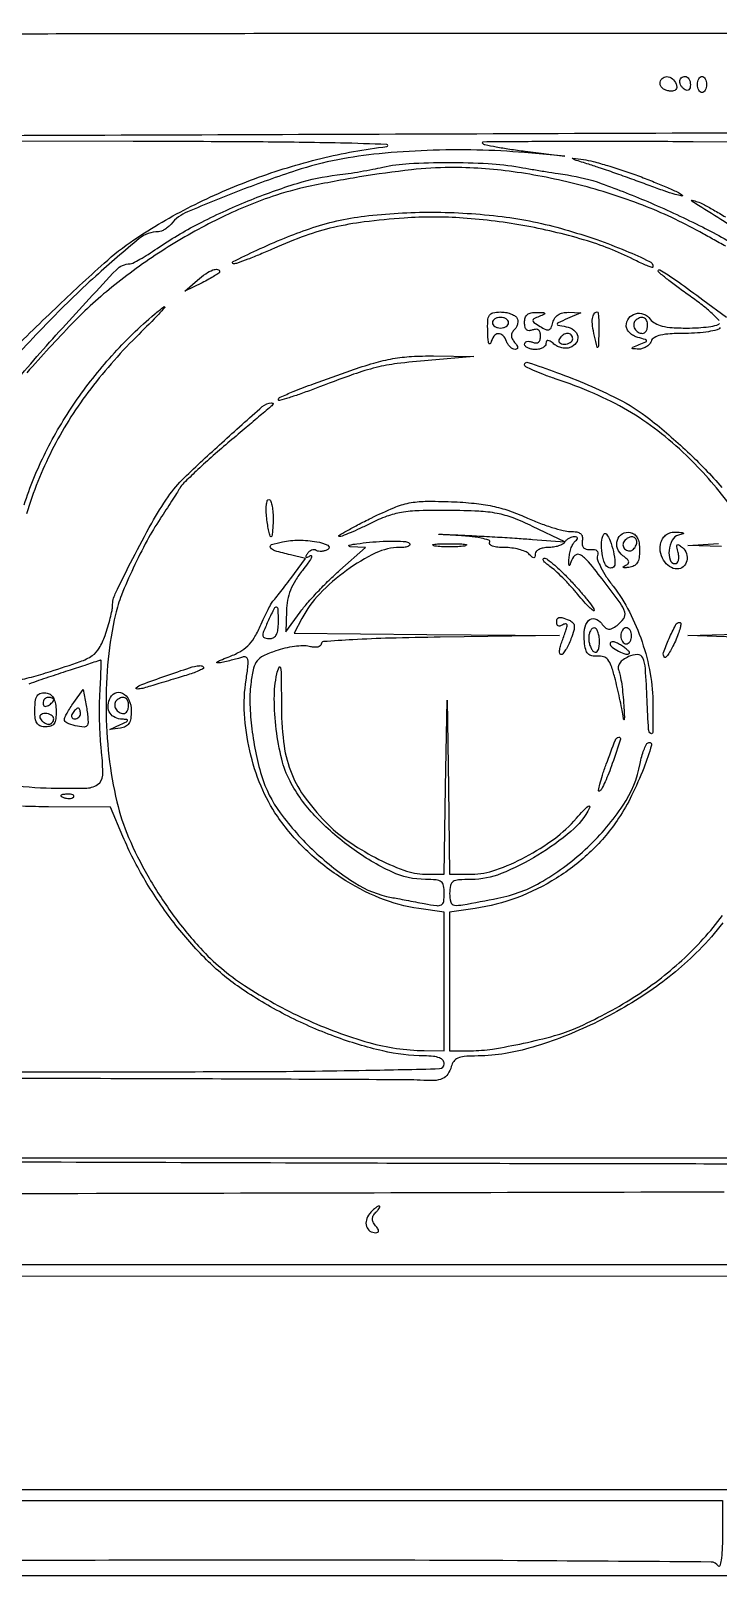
# Model space of a CAD drawing. Extents: x 0 to 960, y 2 to 508.
# Drawn here: x 559.7 to 688.2, y 1.5 to 290.5 of the extents above; entities that cross this region are included whole.
import ezdxf

# ---------------------------------------------------------------- set-up
doc = ezdxf.new("R2010")
doc.units = 0
doc.header["$MEASUREMENT"] = 0
doc.layers.get('0').update_dxf_attribs({"linetype": 'CONTINUOUS'})

msp = doc.modelspace()

# ---------------------------------------------------------------- linework, layer by layer
for points in [[(950.435205, 17.497208, 0.000014), (841.980241, 17.749425, 0.000448), (702.642048, 17.944951, 0.000127), (485.936462, 18), (20.872924, 18)], [(528.327407, 270.897244, 0.00005), (624.844188, 271.243001, 0.000026), (722.113458, 271.606143, 0.197976)], [(531.495251, 80.029088, 0.000262), (615.383203, 80.000173, -0.000023), (732.426715, 80.015952, -0.001336)], [(693.431984, 369.001981, -0.000002), (693.690518, 368.090756, -0.000001), (693.999815, 367.000582, -0.000001), (694.309052, 365.910596, -0.000002), (694.567388, 365, -0.045609)], [(312.184434, 96.120158, 0.00056), (356.192474, 96.028511, -0.000533), (388.125038, 95.963689, -0.000882), (415.086453, 95.832629, -0.000044), (439.392287, 95.669433, -0.197145), (439.85914, 95.474193, -0.66643), (439.749622, 95.207972, -0.000018), (386.870077, 94.953943, -0.000619), (332.900238, 94.763453, -0.000573), (277.5, 94.7, -0.0122)], [(720.909374, 290), (625.423302, 290, 0.000404), (570.540191, 289.955625, 0.003504), (546.099965, 289.744846, 0.001893)], [(723.482478, 269.5), (683.534146, 269.790426, 0.001286), (668.253412, 269.862207, 0.002192), (655.482807, 269.83337, 0.000276), (644.229506, 269.75243, 0.665382), (644.137882, 269.528785, 0.146202), (644.603795, 269.277242, 0.004797), (646.703005, 268.862388, 0.008803), (649.217497, 268.436164, 0.005968), (652.094974, 268.035445), (659.5, 267.094171), (652, 267.762245, 0.01696), (643.104622, 268.251313, 0.014724), (633.765471, 268.172505, 0.015129), (624.810695, 267.561387, 0.023052), (617.100237, 266.439479, 0.0315), (609.301629, 264.418524, 0.012811), (598.967239, 260.737672, 0.008341), (588.993639, 256.702316, 0.119799), (585.946262, 254.435249, -0.043445), (585.403477, 253.88609, -0.039927), (584.759129, 253.421604, -0.042343), (584.114134, 253.101929, -0.094153), (583.577638, 253, 0.173344), (579.979436, 251.713901, 0.012501), (571.844769, 244.699905, 0.016666), (562.557631, 235.696559, 0.012762), (553, 225.27244, -0.001078)], [(554.795083, 229.469993, -0.002565), (564.324144, 238.673801, -0.007319), (573.418821, 247.117044, -0.0349), (579, 251.483263, -0.032019), (589.685368, 257.745047, -0.028259), (601.53087, 262.887169, -0.02816), (613.927361, 266.677651, -0.03116), (626.260593, 268.89818, 0.922495), (626.247438, 269.271246, 0.006207), (617.569941, 269.557042, 0.003477), (602.184949, 269.765617, 0.001057), (578.87132, 269.870265), (524.242641, 270)], [(556.227737, 224.268017, -0.009767), (565.61951, 234.989869, -0.003871), (575.714281, 245.899087, -0.206985), (578.259741, 247, 0.119888), (578.797626, 247.130852, 0.009328), (580.109103, 247.840395, 0.012312), (581.654556, 248.765114, 0.009089), (583.319825, 249.86092, -0.031286), (591.084252, 254.490149, -0.021912), (600.339062, 258.748705, -0.022185), (609.529753, 262.031663, -0.045619), (617, 263.604693, 0.007812), (619.013671, 263.872028, 0.004944), (621.353125, 264.243565, 0.004964), (623.644647, 264.654195, 0.009125), (625.5, 265.040911, -0.041854), (630.427236, 265.735673, -0.01403), (637.69927, 265.94199, -0.01439), (645.196051, 265.728473, -0.029025), (651.066341, 265.048703, 0.001662), (653.404381, 264.647378, 0.001312), (655.93754, 264.228056, 0.001326), (658.29215, 263.851038, 0.003289), (660.018903, 263.590874, -0.050584), (666.321768, 262.021409, -0.014957), (675.587506, 258.373769, -0.015496), (685.236039, 253.879216, -0.024047), (693.227476, 249.356401)], [(689.60085, 250.278119, -0.000812), (687.151548, 251.623663, -0.000862), (684.755344, 252.950504, 0.034865), (674.091928, 257.94099, 0.028929), (662.157131, 261.766384, 0.028912), (649.852346, 264.190681, 0.034695), (638.080584, 264.984814, 0.028095), (630.838908, 264.563035, 0.01184), (621.1802, 263.221296, 0.011795), (611.639075, 261.432809, 0.029676), (604.821898, 259.559129, 0.032827), (594.870129, 255.431256, 0.026708), (584.807385, 249.773171, 0.026709), (575.405756, 243.074996, 0.032842), (567.437349, 235.826871, 0.011156), (558.988055, 226.660744, 0.033678)], [(694.039386, 251.717337, 0.012978), (684.5, 257.92268, -0.002524), (683.34657, 258.63912, -0.190741), (683.219568, 258.812221, -0.583271), (683.298989, 258.889351, -0.004754), (684.328812, 258.576647, -0.046119), (685.360793, 258.144605, -0.007305), (687.286323, 257.084505, -0.008049), (689.523456, 255.761765, -0.006962)], [(688.366377, 236.39954, 0.016759), (687.043206, 237.716455, 0.02133), (685.231887, 239.263472, 0.013126), (682.978702, 240.933917, -0.005849), (680.687138, 242.581688, -0.009117), (678.756244, 244.059746, -0.003964), (677.158646, 245.350327, -0.224505), (677, 245.685841, -0.562118), (677.287157, 245.860558, -0.024321), (678.530739, 245.138204, -0.012594), (680.739801, 243.626743, -0.001651), (685.34234, 240.281256), (689.739908, 237.062512)], [(558.459295, 202, -0.037186), (562.477856, 211.771598, -0.034078), (568.002291, 221.143629, -0.033472), (574.859369, 229.840132, -0.032906), (582.852357, 237.597009, -0.016216), (584.604826, 238.991672, -0.881378), (584.73587, 238.85536, -0.024659), (583.282427, 237.226249, -0.002173), (579.390762, 233.309031, 0.035351), (570.402021, 222.973118, 0.044028), (563.673811, 212.172575, 0.04373), (558.907721, 200.299138, 0.034143)], [(688.553711, 235.086906, -0.193262), (687.977734, 234.662167, -0.022015), (686.365555, 234.319279, -0.024044), (684.331511, 234.079252, -0.017348), (682.047972, 234, 0.013524), (679.242223, 233.924094, 0.043977), (677.402179, 233.661056, 0.073295), (676.237697, 233.201049, 0.172131), (675.638374, 232.5, -0.095332), (675.284979, 231.931915, -0.069854), (674.708571, 231.461271, -0.067798), (674.005382, 231.155761, -0.078638), (673.281385, 231.070285, -0.006866), (672.221166, 231.126707, -0.452508), (672.122089, 231.255953, -0.251388), (672.263524, 231.427872, -0.004198), (673.446448, 231.902281, 0.007853), (674.681913, 232.408276, 0.351305), (674.80432, 232.637379, 0.283665), (674.611126, 232.849908, 0.006108), (673.196448, 233.238377, -0.065096), (672.356772, 233.5794, -0.067671), (671.645207, 234.12138, -0.074932), (671.164483, 234.773631, -0.12199), (671, 235.437765, -0.164107), (671.476458, 236.850337, -0.165157), (672.709979, 237.681274, -0.156427), (674.248654, 237.612158, -0.147096), (675.50485, 236.66248, 0.111307), (676.38957, 235.890076, 0.064118), (677.715428, 235.378931, 0.043705), (679.609154, 235.087785, 0.0163), (682.301226, 235, 0.014534), (684.47827, 235.063298, 0.020783), (686.400579, 235.255577, 0.017358), (687.934946, 235.528396, 0.204413), (688.419685, 235.870048, 0.339128)], [(690.241191, 202.124113, 0.01872), (686.360781, 206.882135, 0.020354), (682.237629, 211.200395, 0.028178), (676.89503, 215.80613, 0.031478), (671.255188, 219.60021, 0.030245), (664.986262, 222.774998, 0.022662), (657.75, 225.5235, -0.010539), (655.546129, 226.299999, -0.016494), (653.689062, 227.069472, -0.010733), (652.219335, 227.774483, -0.282706), (652, 228.131399, -0.512176), (652.629328, 228.584603, -0.006622), (657.992373, 226.712735, -0.014241), (663.840696, 224.393531, -0.015347), (669.401153, 221.798099, -0.04976), (675.396294, 217.982082, -0.022639), (682.442095, 211.90703, -0.022618), (688.89379, 205.236882, -0.051116)], [(556.518594, 169.018029, 0.014316), (559.82819, 169.808064, 0.011205), (563.371809, 170.847655, 0.006612), (568.949447, 172.702184, 0.062048), (571.212587, 173.818254, 0.116971), (572.517939, 175.203196, 0.047028), (573.606753, 177.583879, 0.011144), (574.129667, 179.20139, 0.011515), (574.573889, 180.823122, 0.011294), (574.894068, 182.243297, 0.047489), (574.984944, 183.111856, -0.110088), (575.512548, 185.379142, -0.006077), (578.766448, 191.945381, -0.010356), (582.315462, 198.552131, -0.02203), (585.385483, 203.473882, -0.051032), (588.405063, 207.031775, -0.007262), (595.419732, 213.57395, -0.003277), (602.988548, 220.340356, -0.182726), (604.73329, 221, -0.065871), (604.933856, 220.973462, -0.215852), (605.034675, 220.890543, -0.247631), (605.031275, 220.769861, -0.082054), (604.916667, 220.62738, -0.006583), (604.594924, 220.347185, -0.000066), (602.285495, 218.389366, -0.000216), (599.62379, 216.13549, -0.00014), (596.544592, 213.53186, 0.005936), (593.42164, 210.828533, 0.007636), (590.619236, 208.266373, 0.00602), (588.337905, 206.063263, 0.06397), (587.544592, 205.047467, -0.007426), (586.974413, 204.117731, -0.002), (586.042069, 202.659847, -0.002025), (584.969862, 201.012629, -0.002096), (583.896495, 199.392987, 0.024174), (581.438189, 195.302278, 0.013919), (578.860243, 190.163019, 0.013616), (576.669507, 185.120854, 0.039654), (575.536023, 181.5, 0.031838), (574.183345, 173.142365, 0.026145), (573.780814, 164.107748, 0.025998), (574.32436, 155.019554, 0.030322), (575.807387, 146.5, 0.042931), (577.998302, 139.861637, 0.028556), (581.57066, 132.681782, 0.027392), (586.159668, 125.577983, 0.028945), (591.420228, 119.154531, 0.062286), (599.680721, 112.164065, 0.037312), (610.959683, 105.953734, 0.037451), (622.922951, 101.53446, 0.067507), (633.25, 100.035129), (637, 100), (637, 112.938727), (637, 125.877454), (632.25, 126.549546, -0.061495), (624.972107, 128.512103, -0.047967), (617.70934, 132.312499, -0.046735), (611.109203, 137.556039, -0.050698), (605.795656, 143.804247, -0.05308), (602.744392, 149.424709, -0.041556), (600.637572, 156.041847, -0.041562), (599.654282, 162.914904, -0.053157), (599.95578, 169.299007, 0.008724), (600.30976, 171.886558, 0.070582), (600.282968, 173.081304, 0.260845), (599.918425, 173.537985, 0.190562), (599.256001, 173.544742, -0.021051), (598.521331, 173.297761, -0.007575), (597.457205, 173.006615, -0.007498), (596.2801, 172.722398, -0.008825), (595.157099, 172.489753, -0.055132), (594.533909, 172.442003, -0.716624), (594.489446, 172.589105, -0.057463), (595.152898, 172.956675, -0.008027), (596.615484, 173.532513, 0.034445), (598.761635, 174.511289, 0.067653), (600.273132, 175.617625, 0.065962), (601.458104, 177.106837, 0.031288), (602.587884, 179.288495, -0.005757), (603.338016, 180.938087, -0.007795), (604.055984, 182.409745, -0.005508), (604.687561, 183.621423, -0.081704), (604.978089, 184, 0.035908), (605.306707, 184.355719, 0.002389), (606.16983, 185.446841, 0.003439), (607.184498, 186.760725, 0.002565), (608.286207, 188.223289), (611.061035, 191.946577), (608.280517, 192.611547, -0.011134), (605.319328, 193.389817, -0.18683), (604.525935, 193.991307, -0.485856), (604.730793, 194.549357, -0.028182), (606.755496, 195.083829, -0.052041), (609.813594, 195.383717, -0.040262), (613.150931, 195.093584, -0.072995), (615.207602, 194.428127, -0.589064), (615.244504, 193.651112, -0.060864), (614.699324, 193.399763, -0.055446), (614.092121, 193.276905, -0.059052), (613.516952, 193.293651, -0.101977), (613.069098, 193.457295, 0.124968), (612.658364, 193.586571, 0.100781), (612.199089, 193.519692, 0.090333), (611.761221, 193.265683, 0.078004), (611.41459, 192.861803, 0.028132), (611.144423, 192.364108, 0.391346), (611.200666, 192.185442, 0.255242), (611.436149, 192.18074, 0.018434), (612.022508, 192.513911, -0.558456), (612.200126, 192.424791, -0.149679), (612.117038, 192.035021, -0.031112), (611.495706, 191.064337, -0.010472), (610.474509, 189.728045, 0.03128), (609.171061, 187.866785, 0.043124), (608.261482, 186.040998, 0.045648), (607.714454, 184.172229, 0.042137), (607.496253, 182.183968), (607.397521, 178.248685), (610.046173, 181.905043, -0.022558), (611.397843, 183.604082, -0.009992), (613.324839, 185.726765, -0.009866), (615.459051, 187.897872, -0.013113), (617.488203, 189.780701), (622.28158, 194), (619.39079, 194.152487, -0.274582), (619.179107, 194.293809, -0.480485), (619.258545, 194.458408, -0.02448), (620.66434, 194.708962, -0.005995), (623, 194.979789, -0.013084), (625.558931, 195.177942, -0.017897), (627.869688, 195.213357, -0.014795), (629.756724, 195.118827, -0.160567), (630.45, 194.827302, -0.274551), (630.553433, 194.513532, -0.234786), (630.331899, 194.238844, -0.080945), (629.665057, 194.054755, -0.026961), (628.65034, 194, 0.112554), (624.177398, 192.980181, 0.044888), (618.745117, 189.738321, 0.044276), (613.716372, 185.36097, 0.070803), (610.391899, 180.75), (608.94864, 178), (633.72432, 177.770132), (658.5, 177.540263), (636.25, 177.251, 0.003301), (626.848996, 177.066695, 0.007918), (619.885264, 176.773764, 0.003142), (614.43004, 176.423271, 0.393728), (614, 175.961816, -0.245784), (613.8237, 175.624834, -0.103698), (613.339062, 175.419868, -0.069012), (612.612105, 175.379371, -0.040376), (611.75, 175.52103, 0.069059), (610.611524, 175.641784, 0.024927), (608.985938, 175.508068, 0.024164), (607.196573, 175.182024, 0.026392), (605.5, 174.691734, 0.026394), (603.181882, 173.747326, 0.114694), (602.024772, 172.834292, 0.110151), (601.364799, 171.485147, 0.023429), (600.871457, 168.901652, 0.040949), (600.650509, 165.222744, 0.022521), (600.952195, 160.720063, 0.021589), (601.699217, 155.942626, 0.023732), (602.838946, 151.398323, 0.085918), (606.32442, 144.444044, 0.045473), (612.753992, 137.214617, 0.045642), (620.280959, 131.351335, 0.097119), (627.115279, 128.645881, -0.000507), (628.289728, 128.426924, -0.000202), (629.901051, 128.124156, -0.000199), (631.639603, 127.796037, -0.000251), (633.25, 127.490604, 0.012657), (635.575436, 127.10906, 0.152638), (636.459261, 127.256798, 0.244201), (636.889248, 127.855033, 0.03606), (637, 129.388709, 0.045748), (636.867261, 130.836455, 0.190379), (636.410995, 131.565637, 0.13893), (635.478537, 131.915903, 0.020812), (633.459037, 132, -0.110649), (627.185602, 133.4055, -0.04679), (619.71777, 137.824415, -0.045811), (612.816301, 143.86995, -0.069049), (608.164805, 150.358331, -0.061423), (606.611526, 154.467461, -0.029199), (605.595448, 160.040776, -0.029182), (605.230623, 165.769102, -0.054247), (605.709295, 170.393948, -0.04786), (606.104582, 171.640096, -0.755526), (606.376765, 171.605598, -0.035136), (606.520321, 169.82443, -0.002545), (606.545455, 164.886271, 0.028269), (606.95181, 157.704823, 0.060982), (608.238283, 152.328306, 0.065491), (610.712133, 147.661896, 0.03731), (614.796886, 142.741296, 0.04871), (618.864948, 139.272723, 0.031775), (624.144658, 136.070828, 0.031745), (629.447245, 133.714573, 0.088904), (633.434265, 133), (636.950457, 133), (637.251794, 149.25), (637.553131, 165.5), (637.776565, 149.25), (638, 133), (642.110023, 133, 0.084738), (646.629888, 133.771547, 0.037799), (652.176271, 136.20665, 0.037159), (657.57018, 139.615095, 0.054105), (661.698522, 143.42984, -0.009295), (663.002046, 144.870859, -0.03632), (663.884723, 145.683739, -0.398351), (664.125807, 145.662828, -0.309405), (664.160723, 145.387144, -0.098099), (660.672177, 140.981261, -0.040377), (654.46726, 136.506417, -0.040394), (647.60888, 133.079825, -0.095943), (642.033244, 132, 0.015725), (639.657795, 131.925273, 0.128622), (638.636135, 131.58814, 0.202877), (638.144672, 130.863411, 0.048934), (638, 129.388709, 0.066271), (638.216176, 127.764869, 0.311155), (638.896999, 127.188174, 0.07067), (640.450959, 127.252923, 0.002016), (647, 128.490577, 0.086479), (655.423629, 131.693416, 0.055432), (663.795322, 138.013064, 0.056182), (670.422927, 145.862776, 0.101216), (673.590498, 153.630705, -0.019734), (673.896366, 154.967661, -0.024567), (674.289432, 156.180131, -0.024039), (674.708629, 157.142801, -0.14053), (675.076422, 157.547232, -0.686457), (675.713339, 157.063464, -0.022267), (674.270612, 152.80245, -0.021322), (672.012535, 147.658326, -0.032475), (669.584276, 143.429078, -0.055285), (664.461538, 137.304839, -0.050743), (657.981245, 132.250973, -0.050509), (650.58422, 128.585924, -0.053647), (642.75, 126.56966), (638, 125.877454), (638, 112.938727), (638, 100), (641.937947, 100, 0.039489), (646.01417, 100.322438, 0.013657), (651.822131, 101.410463, 0.013778), (657.59675, 102.823928, 0.036305), (661.609816, 104.244324, 0.037761), (672.315856, 109.930712, 0.044763), (681.408652, 116.88911, 0.04547), (689.003984, 125.253406, 0.041157)], [(688.805324, 194.189084), (682.5, 194.378169), (688.25, 194.738988, 0.008479)], [(691.467001, 177.252267), (682.5, 177.58873), (691.612487, 177.794365, 0.003563)], [(554.074348, 149.972041, 0.038073), (562.597417, 149.095036, 0.00899), (569.860346, 149.033677, 0.142), (572.204487, 149.737403, 0.250451), (573.155574, 151.452862, 0.032488), (572.941089, 155.780008, -0.01409), (572.715603, 158.386309, -0.00831), (572.585935, 161.508815, -0.00831), (572.560108, 164.634321, -0.014073), (572.655625, 167.25, 0.004236), (572.779428, 169.451606, 0.007178), (572.840984, 171.296859, 0.002125), (572.864138, 172.867524, 0.471063), (572.763928, 172.952072, 0.034097), (572.557966, 172.899963, 0.000091), (569.786904, 171.993473, 0.000562), (566.660914, 170.966354, 0.000351), (563, 169.75606, 0.006144), (559.335028, 168.491387, 0.009396)], [(553.807526, 96.028511, 0.000485), (600.694221, 96.119117, 0.003859), (622.349768, 96.349112, 0.002025), (636.126698, 96.657616, 0.406491), (637, 97.554318, 0.183306), (636.756141, 98.197137, 0.117926), (636.095442, 98.659753, 0.068287), (634.952765, 98.939052, 0.023503), (633.25, 99.035129, -0.054758), (625.498219, 99.960195, -0.03172), (616.500956, 102.660772, -0.030143), (607.267173, 106.732212, -0.031783), (598.758959, 111.821832, -0.045952), (592.556868, 116.987505, -0.031415), (586.495906, 123.874743, -0.030424), (581.113512, 131.775469, -0.033874), (576.941086, 140), (574.604302, 145.5), (563.052151, 145.565562, -0.008115), (558.133961, 145.673313, -0.013679)], [(762.71584, 78.926359, -0.000053), (719.811825, 78.858255, -0.000759), (672.079792, 78.860069, -0.000462), (615.678552, 79, 0.000226), (526.296681, 79.26394, 0.002584)], [(284.955145, 73, 0.000278), (369.140023, 73.04679, 0.000134), (477.047791, 73.195618, 0.000133), (589.580164, 73.410794, 0.00019), (689.333825, 73.665933)], [(689.038499, 123.904769, -0.033239), (684.630207, 118.817595, -0.048141), (675.411196, 111.144896, -0.039292), (664.263216, 104.771485, -0.040557), (652.793952, 100.457762, -0.068778), (642.65638, 99.015353, 0.023842), (640.73339, 98.915905, 0.08054), (639.521463, 98.593404, 0.123608), (638.76415, 97.997377, 0.100907), (638.307839, 97.069175, -0.083874), (637.665479, 95.642775, -0.141184), (636.66857, 94.803444, -0.096287), (635.086103, 94.437434, -0.026004), (632.5, 94.480586, 0.015995), (630.153022, 94.566743, 0.000082), (606.905729, 94.672311, 0.00037), (580.433561, 94.768582, 0.000235), (549.583333, 94.843476, -0.000557)], [(319.415028, 16.444125, -0.010613), (330.209248, 16.20511), (341.918496, 15.697029), (342.260551, 8.598515), (342.602606, 1.5), (342.801303, 8.663947), (343, 15.827894), (354.75, 16.163947, -0.003498), (359.486902, 16.266259, -0.004039), (364.003125, 16.295709, -0.003624), (367.827921, 16.262031, -0.023526), (369.75, 16.140594), (373, 15.781188), (373, 8.890594), (373, 2), (531.5, 2), (690, 2)]]:
    msp.add_lwpolyline(points, format="xyb")
for points in [[(5.998407, 426.25), (5.996813, 402.5), (14.248407, 402.5), (22.5, 402.5), (22.753164, 248.25), (23.006328, 94), (14.503164, 94), (6, 94), (6, 75.513061), (6, 57.026122), (16.25, 57.412259, -0.009139), (24.444737, 57.571062, -0.000017), (159.275, 57.714579, -0.000125), (310.797984, 57.832731, -0.000078), (488.75, 57.899198), (951, 58), (951, 254), (951, 450), (478.5, 450), (6, 450)], [(680.336134, 280.566433, -0.085955), (680.455895, 279.95982, -0.197452), (680.292128, 279.533117, -0.165739), (679.845011, 279.296947, -0.058228), (679.109789, 279.266683, -0.070291), (678.430872, 279.415324, -0.08095), (677.855167, 279.742992, -0.092197), (677.4691, 280.194032, -0.131771), (677.333333, 280.70025, -0.193677), (677.700785, 281.613285, -0.215783), (678.577245, 281.963877, -0.163462), (679.623588, 281.559733, -0.128637)], [(683, 280.440983, -0.066118), (682.926733, 279.889346, -0.138808), (682.70625, 279.521475, -0.191142), (682.379648, 279.392057, -0.139169), (682, 279.5, -0.06081), (681.617485, 279.806203, -0.051032), (681.29375, 280.2129, -0.053229), (681.073302, 280.653442, -0.089642), (681, 281.059017, -0.105429), (681.076556, 281.418051, -0.099231), (681.29375, 281.723586, -0.096318), (681.618268, 281.928382, -0.092995), (682, 282, -0.153634), (682.381379, 281.879982, -0.097988), (682.70625, 281.542039, -0.080552), (682.925455, 281.037096, -0.062283)], [(686, 280.5, -0.053595), (685.93831, 279.926139, -0.073362), (685.755208, 279.440625, -0.093122), (685.484659, 279.114688, -0.17482), (685.166667, 279, -0.17482), (684.848674, 279.114688, -0.093122), (684.578125, 279.440625, -0.073362), (684.395023, 279.926139, -0.053595), (684.333333, 280.5, -0.053595), (684.395023, 281.073861, -0.073362), (684.578125, 281.559375, -0.093122), (684.848674, 281.885312, -0.17482), (685.166667, 282, -0.17482), (685.484659, 281.885312, -0.093122), (685.755208, 281.559375, -0.073362), (685.93831, 281.073861, -0.053595)], [(673.5, 263.348515, -0.006126), (676.252523, 262.280624, -0.008093), (678.731707, 261.236734, -0.00608), (680.773928, 260.307838, -0.075477), (681.480279, 259.835198, -0.758718), (681.39379, 259.663954, -0.021103), (680.122145, 259.971392, -0.013616), (678.094159, 260.613512, -0.006214), (675.480279, 261.556708, 0.002964), (672.47819, 262.662093, 0.002365), (669.228582, 263.819437, 0.00239), (666.209455, 264.862446, 0.006035), (664, 265.584303, -0.001306), (661.323542, 266.430807, -0.105815), (660.946319, 266.646681, -0.738356), (660.999122, 266.761256, -0.003207), (663, 266.480353, -0.027782), (664.807664, 266.111205, -0.008219), (667.528125, 265.348236, -0.008222), (670.563284, 264.388319, -0.008771)], [(659.4635, 253.426457, -0.012688), (665.492898, 251.511361, -0.016526), (670.900394, 249.439012, -0.009799), (675.365167, 247.452559, -0.290963), (676, 246.453996, -0.491231), (675.846203, 246.335228, -0.021086), (675.091612, 246.566834, -0.022188), (674.094042, 246.970301, -0.012137), (672.907617, 247.547773, 0.045533), (663.731923, 251.279299, 0.028288), (652.429656, 254.029405, 0.027758), (640.5278, 255.54457, 0.035695), (629.5, 255.541953, 0.012775), (622.044729, 254.815416, 0.026605), (616.29822, 253.794098, 0.029082), (611.025407, 252.236481, 0.018727), (605.111685, 249.855015, -0.00612), (602.583708, 248.762156, -0.008302), (600.273379, 247.84153, -0.00588), (598.325885, 247.128799, -0.087185), (597.611685, 247.009769, -0.788134), (597.518618, 247.412539, -0.007639), (601.949297, 249.540101, -0.010452), (607.146077, 251.808015, -0.01545), (611.801294, 253.558617, -0.052365), (622.088964, 255.904111, -0.030584), (634.727028, 256.642706, -0.030011), (647.79955, 255.820967, -0.039869)], [(595, 245.52568, -0.245274), (594.868708, 245.274137, -0.011519), (594.045313, 244.727993, -0.016783), (592.995458, 244.114197, -0.011048), (591.75, 243.476217), (588.5, 241.901073), (590.860784, 243.950537, -0.0278), (592.419284, 245.158445, -0.060105), (593.759892, 245.862673, -0.129974), (594.632198, 245.95471, -0.369971)], [(650.553851, 236.912868, -0.108404), (650.728461, 236.415472, -0.07792), (650.708454, 235.825165, -0.073245), (650.5024, 235.234474, -0.076029), (650.136661, 234.736661, 0.068165), (649.696231, 234.156435, 0.130007), (649.549786, 233.593707, 0.119765), (649.696503, 233.000245, 0.053042), (650.146238, 232.323794, -0.032186), (650.559068, 231.75565, -0.125975), (650.691697, 231.346393, -0.27106), (650.567545, 231.099933, -0.144687), (650.229434, 231, -0.125677), (649.798443, 231.11007, -0.064053), (649.343184, 231.440625, -0.05745), (648.934012, 231.926337, -0.054778), (648.638374, 232.5, 0.0952), (647.952386, 233.603376, 0.231325), (647.081734, 233.941151, 0.222011), (646.252199, 233.464529, 0.089423), (645.689326, 232.25, -0.225051), (645.508506, 232.034597, -0.459031), (645.332266, 232.115625, -0.050275), (645.189408, 232.906485, -0.01183), (645.116001, 234.25, -0.017642), (645.125378, 236.402386, -0.129557), (645.424245, 237.377814, -0.202933), (646.099634, 237.855282, -0.053789), (647.440983, 238, -0.040791), (648.424606, 237.919621, -0.043258), (649.362293, 237.680655, -0.047414), (650.124379, 237.330452, -0.123551)], [(646, 236, 0.148195), (646.115568, 235.618646, 0.098894), (646.440625, 235.29375, 0.082425), (646.926543, 235.074694, 0.064853), (647.5, 235, 0.064853), (648.073457, 235.074694, 0.082425), (648.559375, 235.29375, 0.098894), (648.884432, 235.618646, 0.148195), (649, 236, 0.148195), (648.884432, 236.381354, 0.098894), (648.559375, 236.70625, 0.082425), (648.073457, 236.925306, 0.064853), (647.5, 237, 0.064853), (646.926543, 236.925306, 0.082425), (646.440625, 236.70625, 0.098894), (646.115568, 236.381354, 0.148195)], [(654.753725, 237.167935, 0.019462), (653.731679, 236.716466, 0.307866), (653.55269, 236.402842, 0.225502), (653.758737, 236.04488, 0.011669), (654.901562, 235.293549, 0.030242), (655.944234, 234.726934, 0.188265), (656.539865, 234.688078, 0.215021), (656.957078, 235.061919, 0.040222), (657.304218, 236.055328, -0.084598), (657.676728, 236.879341, -0.098904), (658.285887, 237.482274, -0.091243), (659.122268, 237.836987, -0.06162), (660.15638, 237.936614), (662.5, 237.873227), (660, 236.763177, 0.003569), (658.283464, 235.986287, 0.248474), (658.097909, 235.742994, 0.404164), (658.235924, 235.54285, 0.006163), (659.75, 235.257012, -0.118194), (661.217994, 234.619743, -0.186911), (661.93367, 233.468993, -0.209632), (661.650143, 232.238446, -0.142109), (660.487265, 231.35674, -0.08931), (659.798715, 231.22556, -0.056234), (658.982012, 231.309349, -0.054222), (658.168467, 231.581594, -0.065458), (657.487265, 232.010569, 0.02476), (656.798576, 232.526778, 0.130387), (656.356174, 232.680486, 0.302172), (656.09955, 232.536329, 0.118572), (656, 232.122445, -0.173281), (655.846976, 231.694154, -0.093538), (655.4125, 231.329718, -0.073876), (654.76512, 231.08313, -0.054166), (654, 231, -0.046464), (653.234506, 231.07129, -0.06642), (652.5875, 231.284531, -0.086521), (652.150917, 231.598609, -0.196096), (652, 231.968615, -0.184534), (652.122486, 232.289193, -0.147206), (652.440625, 232.483616, -0.100118), (652.925634, 232.511135, -0.055937), (653.5, 232.361626, 0.079931), (654.142564, 232.22676, 0.175918), (654.615168, 232.373425, 0.164142), (654.904611, 232.799942, 0.067816), (655, 233.5, 0.067816), (654.904611, 234.200058, 0.164142), (654.615168, 234.626575, 0.175918), (654.142564, 234.77324, 0.079931), (653.5, 234.638374, -0.086117), (652.836898, 234.507681, -0.195231), (652.367392, 234.68592, -0.155809), (652.0868, 235.183769, -0.051069), (652, 236.031385, -0.0741), (652.133281, 236.92577, -0.144521), (652.526808, 237.522618, -0.129584), (653.216457, 237.849903, -0.054201), (654.25, 237.929715, -0.005829), (655.51463, 237.875446, -0.237313), (655.746797, 237.742346, -0.463736), (655.694408, 237.562993, -0.010282)], [(665.881685, 234.25, -0.000988), (665.793415, 231.617338, -0.201523), (665.68656, 231.386306, -0.570304), (665.553968, 231.426847, -0.0018), (665.060077, 233.5, -0.024068), (664.708467, 235.408978, -0.061187), (664.691873, 236.815437, -0.109871), (664.986993, 237.679041, -0.26138), (665.559017, 238, -0.374708), (665.729189, 237.85164, -0.012727), (665.835706, 236.898438, -0.018317), (665.895321, 235.687806, -0.011029)], [(672.693853, 236.36052, 0.191124), (672.401415, 235.683432, 0.139481), (672.603969, 234.880661, 0.123736), (673.230079, 234.235684, 0.139398), (674.059017, 234, 0.156819), (674.417907, 234.1154, 0.097386), (674.723586, 234.440625, 0.079459), (674.929934, 234.926402, 0.06085), (675, 235.5, 0.103624), (674.806289, 236.424643, 0.202875), (674.269246, 236.932483, 0.1934), (673.508765, 236.913511, 0.094876)], [(658.5, 233, 0.139169), (658.392057, 232.620352, 0.191142), (658.521475, 232.29375, 0.138808), (658.889346, 232.073267, 0.066118), (659.440983, 232, 0.062283), (660.037096, 232.074545, 0.080552), (660.542039, 232.29375, 0.097988), (660.879982, 232.618621, 0.153634), (661, 233, 0.092995), (660.928382, 233.381732, 0.096318), (660.723586, 233.70625, 0.099231), (660.418051, 233.923444, 0.105429), (660.059017, 234, 0.089642), (659.653442, 233.926698, 0.053229), (659.2129, 233.70625, 0.051032), (658.806203, 233.382515, 0.06081)], [(634, 228.966128, 0.00994), (628.165804, 228.356975, 0.030215), (624.247528, 227.626446, 0.024742), (620.051946, 226.355167, 0.00501), (612.75, 223.659068, -0.005828), (610.161183, 222.70801, -0.010053), (607.982813, 221.985382, -0.004302), (606.170663, 221.44146, -0.49975), (606, 221.569565, -0.295086), (606.332688, 222.084191, -0.009101), (608.761769, 223.125028, -0.009871), (612.577323, 224.591258, -0.001935), (619.5, 227.06555, -0.014291), (623.830274, 228.456568, -0.027121), (627.396524, 229.284098, -0.028672), (630.896899, 229.693575, -0.018231), (635, 229.786589), (642.5, 229.68314)], [(605, 199.5, -0.010473), (604.971889, 198.158078, -0.017314), (604.885263, 197.028125, -0.011422), (604.764547, 196.132537, -0.368991), (604.609406, 196, -0.337893), (604.438973, 196.130021, -0.010728), (604.213521, 197.028125, -0.016747), (603.995004, 198.158232, -0.010324), (603.810207, 199.5, -0.021273), (603.711167, 200.841769, -0.035585), (603.756394, 201.971875, -0.041434), (603.916097, 202.784908, -0.335283), (604.200801, 203, -0.307262), (604.511037, 202.789476, -0.038489), (604.765235, 201.971875, -0.034612), (604.942214, 200.841446, -0.021529)], [(652.278513, 199.619284, 0.014691), (654.67533, 198.61665, 0.015231), (657.098465, 197.769415, 0.015097), (659.234769, 197.165028, 0.061456), (660.57235, 197, -0.038079), (661.752421, 196.909998, -0.129464), (662.454041, 196.605271, -0.180037), (662.783783, 196.064181, -0.08959), (662.793837, 195.25, 0.073403), (662.778818, 194.491993, 0.160033), (663.025779, 193.972957, 0.155776), (663.538289, 193.692808, 0.068521), (664.318748, 193.650347, -0.05687), (665.045129, 193.62772, -0.146477), (665.516285, 193.408412, -0.194961), (665.710368, 193.01587, -0.110571), (665.631969, 192.48331, 0.185273), (665.631956, 191.717885, 0.026539), (666.281751, 190.260621, 0.027191), (667.278219, 188.547672, 0.020157), (668.553883, 186.766654, -0.04705), (671.585609, 182.014085, -0.037187), (673.958375, 176.393521, -0.036935), (675.487645, 170.436342, -0.044391), (676, 164.676783, -0.003317), (675.965295, 159.445594, -0.614134), (675.58226, 159.257709, -0.221061), (675.177195, 160.016744, -0.002911), (674.90685, 165.5, 0.005816), (674.582078, 171.391192, 0.08502), (674.09652, 173.407325, 0.307566), (673.135371, 174.020767, 0.101359), (671.41769, 173.617256, 0.043565), (670.410743, 173.040936, 0.090801), (669.775416, 172.402273, 0.122921), (669.519593, 171.716511, 0.126984), (669.620691, 171, -0.052854), (669.880171, 170.121422, -0.010034), (670.148913, 168.471875, -0.01061), (670.384182, 166.524237, -0.009567), (670.546187, 164.5, -0.003895), (670.641169, 162.707537, -0.028626), (670.630805, 161.85, -0.845124), (670.544992, 161.841549, -0.029778), (670.407324, 162.5, 0.011236), (670.160567, 163.945823, 0.004873), (669.770562, 165.857443, 0.004819), (669.316273, 167.882874, 0.006384), (668.861546, 169.716829, 0.019067), (668.198922, 171.905772, 0.087109), (667.557327, 173.064036, 0.150173), (666.750106, 173.608083, 0.099428), (665.629326, 173.716829, -0.070286), (664.564942, 173.758213, -0.162612), (663.872133, 174.138142, -0.124817), (663.434994, 174.941299, -0.03409), (663.171822, 176.371822, -0.064188), (663.20636, 178.766976, -0.150403), (663.96301, 180.369268, -0.283252), (665.122953, 180.701558, -0.166806), (666.350747, 179.855053, 0.043302), (667.058774, 179.052923, 0.158547), (667.662411, 178.763857, 0.152751), (668.334658, 178.879966, 0.039316), (669.283426, 179.465296, 0.083323), (670.524569, 180.737188, 0.22689), (670.720711, 181.947394, 0.086157), (669.882991, 183.649168, 0.006947), (666.87839, 187.657629, 0.009204), (663.924888, 191.343589, 0.088863), (662.395872, 192.630431, 0.333784), (661.398622, 192.508194, 0.131182), (660.638178, 191.25, -0.027988), (660.446083, 190.704754, -0.662294), (660.326207, 190.704015, -0.11192), (660.261375, 191.052157, -0.008781), (660.314853, 192, -0.034108), (660.459489, 193.010889, -0.035239), (660.739363, 193.981439, -0.037603), (661.102494, 194.780875, -0.109339), (661.5, 195.234687, 0.04237), (661.860136, 195.549481, 0.25991), (661.92108, 195.779295, 0.286379), (661.758022, 195.935403, 0.048272), (661.309017, 195.984687, 0.074131), (660.807626, 195.916517, 0.053889), (660.286338, 195.701752, 0.054031), (659.824567, 195.381459, 0.075854), (659.5, 195, -0.130646), (659.093337, 194.615492, -0.045439), (658.346475, 194.29375, -0.041396), (657.42066, 194.073842, -0.037634), (656.440983, 194, 0.047191), (655.506747, 193.911628, 0.067172), (654.717039, 193.6475, 0.087321), (654.184522, 193.258329, 0.193743), (654, 192.8, -0.051663), (653.943785, 192.257401, -0.354955), (653.75, 192.1, -0.180052), (653.421376, 192.222304, -0.018208), (652.8, 192.8, 0.098369), (652.109046, 193.261924, 0.033965), (650.965789, 193.6475, 0.032197), (649.614934, 193.911509, 0.03217), (648.240983, 194, -0.026172), (646.973896, 194.066371, -0.05716), (646.025954, 194.277216, -0.110088), (645.519016, 194.589663, -0.351693), (645.47364, 194.957348, 0.485012), (645.322812, 195.371061, 0.030095), (643.869031, 195.754467, 0.025051), (641.681356, 196.079722, 0.011245), (638.782657, 196.297574, -0.000285), (635.989385, 196.446024, -0.94335), (635.98928, 196.468784, -0.026069), (636.382846, 196.473026, -0.00021), (639.5, 196.342758, -0.002393), (643.001273, 196.178171, -0.001717), (646.9125, 195.962077, -0.001733), (650.63506, 195.73063, -0.003734), (653.5, 195.521033), (659.5, 195.037003), (653.5, 197.941907, 0.021038), (649.844046, 199.525762, 0.044705), (646.880961, 200.369463, 0.035712), (643.422659, 200.77472, 0.009334), (637.832162, 200.923405, 0.008602), (632.33151, 200.872357, 0.03439), (628.979566, 200.552165, 0.047286), (626.261567, 199.83351, 0.028125), (623.186935, 198.5, -0.0075), (621.218055, 197.547797, -0.010342), (619.420564, 196.756316, -0.007271), (617.904477, 196.151555, -0.113527), (617.354773, 196.074691, -0.721003), (617.313054, 196.249502, -0.008781), (618.765166, 197.116271, -0.010591), (620.785016, 198.218136, -0.005456), (623.356429, 199.515609, -0.014003), (627.577922, 201.443431, -0.050074), (630.408902, 202.32014, -0.047908), (633.42022, 202.636001, -0.012061), (638.356429, 202.560201, -0.014818), (642.58457, 202.267537, -0.027367), (645.987951, 201.741113, -0.030341), (649.067595, 200.892627, -0.024022)], [(668.90032, 191.166667, -0.090936), (668.848983, 190.68759, -0.141203), (668.626642, 190.339692, -0.151888), (668.267112, 190.179093, -0.110541), (667.828674, 190.223775, -0.224944), (667.009085, 191.009447, -0.051674), (666.501541, 192.911647, -0.0518), (666.388709, 194.999848, -0.120888), (666.833587, 196.489919, -0.547678), (667.331912, 196.508831, -0.059139), (667.991099, 195.268423, -0.038607), (668.590836, 193.281589, -0.035355)], [(673.5, 193.5, -0.035124), (673.39835, 192.054769, -0.104263), (673.061104, 191.125726, -0.13909), (672.44603, 190.56591, -0.085099), (671.5, 190.281329, -0.015613), (670.787347, 190.216161, -0.12837), (670.470257, 190.278913, -0.56126), (670.457036, 190.414522, -0.056094), (670.803003, 190.618635, 0.077451), (671.340641, 190.967462, 0.271772), (671.46163, 191.34525, 0.155254), (671.194121, 191.803035, 0.025641), (670.390523, 192.456393, -0.14731), (669.380839, 193.793123, -0.165593), (669.3388, 195.398191, -0.187728), (670.264062, 196.558523, -0.181131), (671.746976, 196.810212, -0.111367), (672.523331, 196.470869, -0.112945), (673.074176, 195.832545, -0.084165), (673.397463, 194.854037, -0.037809)], [(680.75, 196.310674, 0.212431), (679.601143, 195.392514, 0.090044), (679.008859, 193.466266, 0.108191), (679.182383, 191.680037, 0.32541), (680.116631, 191, 0.198766), (680.507613, 191.161821, 0.12864), (680.758616, 191.590129, 0.085781), (680.826982, 192.251084, 0.04696), (680.695306, 193.057151, -0.013807), (680.444546, 194.137034, -0.236047), (680.536442, 194.478286, -0.3762), (680.814485, 194.513081, -0.024398), (681.519233, 193.984038, -0.143731), (682.271503, 192.866715, -0.13936), (682.312522, 191.50544, -0.153978), (681.643496, 190.420012, -0.180128), (680.515456, 190, -0.151736), (679.114856, 190.435061, -0.105196), (677.966039, 191.646615, -0.098663), (677.359111, 193.296409, -0.116309), (677.484769, 194.952012, -0.074984), (677.905024, 195.806637, -0.091633), (678.536408, 196.432908, -0.090865), (679.354491, 196.79564, -0.072429), (680.317388, 196.883999, -0.005086), (681.46617, 196.811217, -0.216002), (681.676638, 196.696536, -0.522019), (681.631588, 196.558651, -0.009294)], [(640.75, 194.283746, -0.023547), (639.497782, 194.153981, -0.014044), (638, 194.111902, -0.014044), (636.502218, 194.153981, -0.023547), (635.25, 194.283746, -0.124239), (634.887591, 194.435926, -0.664672), (634.923437, 194.577962, -0.03126), (636.02938, 194.675363, -0.006336), (638, 194.700336, -0.006336), (639.97062, 194.675363, -0.03126), (641.076563, 194.577962, -0.664672), (641.112409, 194.435926, -0.124239)], [(670.542705, 195.069098, 0.195483), (670.412739, 194.300347, 0.177971), (670.849183, 193.620737, 0.173509), (671.632003, 193.375083, 0.18866), (672.36052, 193.693853, 0.094258), (672.860497, 194.428701, 0.135693), (672.969472, 195.203471, 0.182678), (672.664889, 195.772622, 0.181466), (672.059017, 196, 0.08447), (671.65652, 195.931514, 0.05343), (671.225445, 195.726548, 0.051896), (670.832549, 195.425195, 0.064898)], [(660.87264, 187.522343, -0.007777), (662.454032, 185.752267, -0.011326), (663.787588, 184.13963, -0.00702), (664.845666, 182.760044, -0.161437), (665, 182.294499, -0.631091), (664.827021, 182.212034, -0.022039), (664.100635, 182.855765, -0.018737), (663.113906, 183.885425, -0.009317), (661.938332, 185.258646, 0.012737), (660.607664, 186.791687, 0.011142), (659.141283, 188.326487, 0.011271), (657.754068, 189.653888, 0.032465), (656.715826, 190.48649, -0.022136), (655.957153, 191.069579, -0.064532), (655.511433, 191.555406, -0.2187), (655.457018, 191.849651, -0.343375), (655.650134, 192, -0.165076), (656.276945, 191.78726, -0.01359), (657.635993, 190.684688, -0.017046), (659.211872, 189.237512, -0.012287)], [(604.160515, 180.452947, 0.007787), (603.215542, 178.290309, 0.124228), (603.097581, 177.505492, 0.324642), (603.444009, 177.115113, 0.054344), (604.5, 177, 0.152103), (605.148955, 177.202091, 0.12651), (605.625, 177.75, 0.082504), (605.911037, 178.677925, 0.033607), (606, 180, 0.0083), (605.959411, 182.444927, 0.33588), (605.642995, 182.835187, 0.350991), (605.197623, 182.628942, 0.008619)], [(660.307064, 180.435663, -0.101368), (660.985584, 180.002233, -0.176056), (661.273899, 179.408042, -0.097112), (661.191321, 178.497042, -0.019229), (660.669614, 176.935663, -0.021086), (660.190083, 175.811163, -0.030132), (659.664947, 174.862351, -0.030282), (659.163699, 174.169494, -0.224659), (658.805513, 174, -0.362177), (658.585325, 174.183574, -0.066632), (658.55806, 174.753498, -0.045105), (658.704751, 175.581181, -0.024446), (659.024751, 176.5651, 0.006756), (659.802241, 178.696304, 0.086397), (659.940498, 179.532114, 0.464983), (659.669472, 179.756658, 0.094017), (659, 179.5, -0.082592), (658.6179, 179.343488, -0.161196), (658.29375, 179.3746, -0.182303), (658.078288, 179.586039, -0.108972), (658, 179.940983, -0.065843), (658.094206, 180.653265, -0.281226), (658.39202, 180.936046, -0.131934), (658.976893, 180.906114, -0.013231)], [(680.182713, 176.528679, -0.014371), (679.547757, 175.228525, -0.025748), (678.942464, 174.206091, -0.026105), (678.425197, 173.508742, -0.442318), (678.170052, 173.496615, -0.289493), (677.974384, 174.36421, -0.01715), (679.009085, 176.984701, -0.017292), (680.221738, 179.527878, -0.279796), (680.99938, 180, -0.436584), (681.196442, 179.787411, -0.038842), (681.071639, 178.9803, -0.031567), (680.732375, 177.860482, -0.01707)], [(664, 177.059017, 0.046881), (664.074077, 176.270704, 0.046318), (664.29375, 175.50665, 0.050262), (664.616444, 174.876024, 0.111412), (665, 174.5, 0.253782), (665.384801, 174.478234, 0.1651), (665.712684, 174.794783, 0.083483), (665.931329, 175.479336, 0.035659), (666, 176.440983, 0.037227), (665.926934, 177.420991, 0.055981), (665.70625, 178.248289, 0.073461), (665.383082, 178.813779, 0.230178), (665, 179, 0.186414), (664.618213, 178.852535, 0.089706), (664.29375, 178.429836, 0.069539), (664.073784, 177.801778, 0.049547)], [(668, 176.115463, 0.232774), (668.346334, 175.411845, 0.045225), (669.576536, 174.630935, 0.045201), (670.908034, 174.091579, 0.276739), (671.59765, 174.264316, 0.38572), (671.607045, 174.455414, 0.033321), (671.243431, 174.842795, 0.030493), (670.681702, 175.30589, 0.01756), (669.954522, 175.796329, 0.03178), (669.204218, 176.201081, 0.067431), (668.574141, 176.39358, 0.130593), (668.165116, 176.353422, 0.31296)], [(670, 177.5, 0.064853), (670.074694, 176.926543, 0.082425), (670.29375, 176.440625, 0.098894), (670.618646, 176.115568, 0.148195), (671, 176, 0.148195), (671.381354, 176.115568, 0.098894), (671.70625, 176.440625, 0.082425), (671.925306, 176.926543, 0.064853), (672, 177.5, 0.064853), (671.925306, 178.073457, 0.082425), (671.70625, 178.559375, 0.098894), (671.381354, 178.884432, 0.148195), (671, 179, 0.148195), (670.618646, 178.884432, 0.098894), (670.29375, 178.559375, 0.082425), (670.074694, 178.073457, 0.064853)], [(592, 171.547004, -0.283294), (591.864679, 171.327337, -0.013398), (591.045313, 170.941834, -0.018677), (589.995616, 170.527897, -0.011984), (588.75, 170.122974, 0.000738), (587.261216, 169.67576, 0.000419), (585.460105, 169.130179, 0.000418), (583.64615, 168.577391, 0.00069), (582.114189, 168.106826, -0.012311), (580.859843, 167.753217, -0.031338), (579.93129, 167.577044, -0.090353), (579.485297, 167.601764, -0.586121), (579.437587, 167.77092, -0.108574), (580.439352, 168.411745, -0.003492), (584.981355, 170.048188, -0.005309), (589.404532, 171.554405, -0.057469), (591.25, 171.933851, -0.058516), (591.536884, 171.92555, -0.082783), (591.779688, 171.847501, -0.106235), (591.941591, 171.714452, -0.169403)], [(564.451706, 163.495606, -0.030069), (564.385303, 161.987389, -0.118887), (564.077149, 161.118414, -0.170253), (563.478108, 160.657248, -0.079871), (562.5, 160.5, -0.076356), (561.566323, 160.643419, -0.147655), (560.947488, 161.064992, -0.123199), (560.596714, 161.820997, -0.045353), (560.480066, 163, -0.021664), (560.557583, 165.192077, -0.117628), (560.92099, 166.315542, -0.213129), (561.630229, 166.80472, -0.093792), (562.794943, 166.800974, -0.132126), (563.481065, 166.46701, -0.097923), (564.000477, 165.797559, -0.073484), (564.329319, 164.798323, -0.038796)], [(562, 164.940983, 0.108972), (562.078288, 164.586039, 0.182303), (562.29375, 164.3746, 0.161196), (562.6179, 164.343488, 0.082592), (563, 164.5, 0.029505), (563.382774, 164.768994, 0.035638), (563.70625, 165.066025, 0.038439), (563.934461, 165.34829, 0.151918), (564, 165.559017, 0.210953), (563.92554, 165.727648, 0.081139), (563.70625, 165.870461, 0.061769), (563.382849, 165.967655, 0.042167), (563, 166, 0.105053), (562.618444, 165.918938, 0.099167), (562.29375, 165.688914, 0.09642), (562.076123, 165.345238, 0.093332)], [(570.320612, 160.84388, -0.305269), (569.661132, 160.465186, -0.04181), (568.010427, 160.722915, -0.041758), (566.422934, 161.252381, -0.299885), (566, 161.894125, -0.114292), (566.089443, 162.280306, -0.012733), (566.510173, 163.087158, -0.014959), (567.071666, 164.032339, -0.0116), (567.73676, 165.027494), (569.473519, 167.5), (570.058368, 164.5, -0.013333), (570.258718, 163.303225, -0.016902), (570.376652, 162.188515, -0.015013), (570.415215, 161.26162, -0.117671)], [(578.5, 163.5, -0.035265), (578.398033, 162.056077, -0.103799), (578.060334, 161.124764, -0.138177), (577.445048, 160.561298, -0.085188), (576.5, 160.272184), (574.5, 160.016978), (576.5, 160.938203, 0.007342), (577.592687, 161.461092, 0.204705), (577.793398, 161.696525, 0.472094), (577.68372, 161.863919, 0.016771), (576.809017, 161.929715, -0.098337), (575.454991, 162.257604, -0.141085), (574.527452, 163.06124, -0.140244), (574.165868, 164.239071, -0.096699), (574.408363, 165.621794, -0.180999), (575.451571, 166.800411, -0.24645), (576.846176, 166.807214, -0.168076), (578.061209, 165.527212, -0.106987)], [(575.693853, 165.36052, 0.191124), (575.401415, 164.683432, 0.139481), (575.603969, 163.880661, 0.123736), (576.230079, 163.235684, 0.139398), (577.059017, 163, 0.156819), (577.417907, 163.1154, 0.097386), (577.723586, 163.440625, 0.079459), (577.929934, 163.926402, 0.06085), (578, 164.5, 0.103624), (577.806289, 165.424643, 0.202875), (577.269246, 165.932483, 0.1934), (576.508765, 165.913511, 0.094876)], [(561.5, 162, 0.06081), (561.806203, 161.617485, 0.051032), (562.2129, 161.29375, 0.053229), (562.653442, 161.073302, 0.089642), (563.059017, 161, 0.105429), (563.418051, 161.076556, 0.099231), (563.723586, 161.29375, 0.096318), (563.928382, 161.618268, 0.092995), (564, 162, 0.153634), (563.879982, 162.381379, 0.097988), (563.542039, 162.70625, 0.080552), (563.037096, 162.925455, 0.062283), (562.440983, 163, 0.066118), (561.889346, 162.926733, 0.138808), (561.521475, 162.70625, 0.191142), (561.392057, 162.379648, 0.139169)], [(567.5, 163, 0.082592), (567.343488, 162.6179, 0.161196), (567.3746, 162.29375, 0.182303), (567.586039, 162.078288, 0.108972), (567.940983, 162, 0.093332), (568.345238, 162.076123, 0.09642), (568.688914, 162.29375, 0.099167), (568.918938, 162.618444, 0.105053), (569, 163, 0.042167), (568.967655, 163.382849, 0.061769), (568.870461, 163.70625, 0.081139), (568.727648, 163.92554, 0.210953), (568.559017, 164, 0.151918), (568.34829, 163.934461, 0.038439), (568.066025, 163.70625, 0.035638), (567.768994, 163.382774, 0.029505)], [(668.40348, 153.670748, -0.011024), (667.736943, 151.847281, -0.014873), (667.04937, 150.231108, -0.011865), (666.41247, 148.931627, -0.135261), (666.02748, 148.516984, -0.640378), (665.837686, 148.642852, -0.022169), (666.068301, 149.790628, -0.018466), (666.546246, 151.455603, -0.00912), (667.269222, 153.534347, -0.003836), (668.988428, 158.093228, -0.277518), (669.596306, 158.566071, -0.547145), (669.903483, 158.193266, -0.00407)], [(565.8125, 147.316886, 0.051402), (566.359369, 147.160852, 0.05415), (566.916927, 147.123424, 0.060344), (567.402231, 147.202593, 0.126455), (567.729167, 147.395833, 0.296942), (567.77538, 147.614691, 0.208169), (567.592839, 147.799335, 0.077125), (567.112848, 147.910055, 0.028489), (566.416667, 147.921053, 0.018894), (565.670344, 147.862007, 0.168741), (565.37858, 147.720685, 0.470617), (565.395823, 147.538436, 0.054073)], [(623.036355, 69.543805, 0.107821), (622.431903, 68.376817, 0.144911), (622.46117, 67.193109, 0.167036), (623.1089, 66.329565, 0.15017), (624.181462, 66, 0.108575), (624.578889, 66.087331, 0.299718), (624.723085, 66.31949, 0.140404), (624.598373, 66.714812, 0.027045), (624.146238, 67.323794, -0.05617), (623.696382, 68.00967, -0.125475), (623.562063, 68.614209, -0.128718), (623.73472, 69.199108, -0.060657), (624.223794, 69.823794, 0.023176), (624.635895, 70.275979, 0.055535), (624.884833, 70.654489, 0.1342), (624.934533, 70.894741, 0.395933), (624.822445, 71, 0.145092), (624.525206, 70.911891, 0.02692), (624.059539, 70.572243, 0.026856), (623.541402, 70.101318, 0.021672)], [(688.984687, 9.25, -0.010926), (688.923771, 6.724838, -0.025237), (688.741096, 4.836409, -0.049339), (688.479022, 3.790418, -0.624106), (688.171812, 3.756243, 0.254656), (686.844913, 4.492219, 0.000333), (656.129611, 4.708344, 0.001693), (612.298994, 4.83912, 0.000309), (531.198147, 4.756243, -0.000284), (446.972954, 4.665934, -0.001842), (404.521406, 4.80094, -0.000413), (375.677308, 5.022772, -0.308212), (374.511022, 5.831787, -0.05844), (374.312445, 6.610653, -0.011063), (374.150113, 8.070212, -0.01168), (374.03751, 9.792621, -0.010481), (374, 11.581787), (374, 16), (531.5, 16), (689, 16)]]:
    msp.add_lwpolyline(points, format="xyb", close=True)
msp.add_lwpolyline([(929, 234.5), (929, 60), (477.5, 60), (26, 60), (26, 234.5), (26, 409), (477.5, 409), (929, 409)], close=True)

doc.saveas('drawing.dxf')
